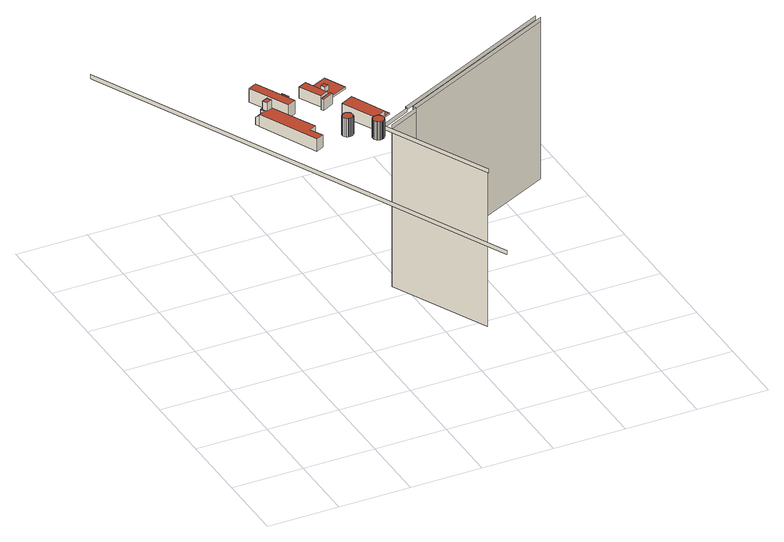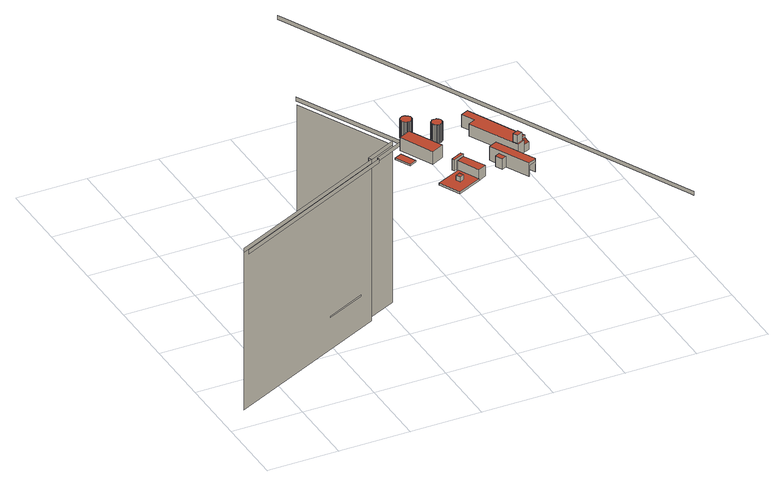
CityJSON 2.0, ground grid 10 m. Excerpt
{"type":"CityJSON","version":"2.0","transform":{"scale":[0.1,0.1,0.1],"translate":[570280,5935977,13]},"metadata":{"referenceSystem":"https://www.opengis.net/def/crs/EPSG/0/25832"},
"CityObjects":{
"building1":{"type":"Building","attributes":{"Grundfläche 2D":"3166.415687","Grundhöhe NN":"13.246"},"children":["building1-1","building1-2","building1-3","building1-4","building1-5","building1-6","building1-7","building1-8","building1-9","building1-10","building1-11"],"geometry":[{"type":"MultiSurface","lod":"3","boundaries":[[[0,1,2,3,4,5,6]],[[7,8,9,10,11,12,13]],[[10,14,15,11]],[[16,7,13,17]],[[13,12,11,15,18,19,20,21,17],[22,23,24,25]],[[26,16,17,21,27]],[[14,28,18,15]],[[28,29,19,18]],[[29,30,20,19]],[[30,27,21,20]],[[31,32,33,34]],[[32,35,36,33]],[[32,31,37,35]],[[34,38,37,31]],[[39,40,41,42]],[[38,36,35,37]],[[43,44,45,46]],[[40,39,47,48],[49,50,51,52]],[[48,47,53,54]],[[55,56,57,58]],[[54,41,40,48]],[[55,59,60,61]],[[62,43,46,63]],[[59,55,58,64]],[[65,62,63,66]],[[67,59,64,68]],[[59,67,69,60]],[[67,70,71,69]],[[72,65,66,73]],[[67,68,74,70]]],"semantics":{"surfaces":[{"type":"WallSurface"},{"type":"RoofSurface"}],"values":[0,0,0,0,1,0,0,0,0,0,0,0,1,0,0,0,0,1,0,0,0,0,0,0,0,0,0,0,0,0]}}]},
"building1-1":{"type":"BuildingInstallation","parents":["building1"],"geometry":[{"type":"MultiSurface","lod":"3","boundaries":[[[16,75,8,7]],[[26,76,75,16]],[[76,9,8,75]]],"semantics":{"surfaces":[{"type":"RoofSurface"},{"type":"WallSurface"}],"values":[0,1,1]}}]},
"building1-2":{"type":"BuildingInstallation","parents":["building1"],"geometry":[{"type":"MultiSurface","lod":"3","boundaries":[[[77,78,79,80]],[[80,79,23,22]],[[77,80,22,25]],[[78,77,25,24]],[[79,78,24,23]]],"semantics":{"surfaces":[{"type":"RoofSurface"},{"type":"WallSurface"}],"values":[0,1,1,1,1]}}]},
"building1-3":{"type":"BuildingInstallation","parents":["building1"],"geometry":[{"type":"MultiSurface","lod":"3","boundaries":[[[81,82,83,84,85]],[[86,87,82,81]],[[88,89,83,82,87,90,91,92]],[[93,85,84,83,89,94,95,96,97]],[[81,85,93,86]]],"semantics":{"surfaces":[{"type":"RoofSurface"},{"type":"WallSurface"}],"values":[0,1,1,1,1]}}]},
"building1-4":{"type":"BuildingInstallation","parents":["building1"],"geometry":[{"type":"MultiSurface","lod":"3","boundaries":[[[98,99,92,91]],[[90,100,98,91]],[[100,101,99,98]],[[101,88,92,99]]],"semantics":{"surfaces":[{"type":"RoofSurface"},{"type":"WallSurface"}],"values":[0,1,1,1]}}]},
"building1-5":{"type":"BuildingInstallation","parents":["building1"],"geometry":[{"type":"MultiSurface","lod":"3","boundaries":[[[102,103,104,105,106,107,108,109,110,111,112,113,114,115,116,117,118,119,120,121,122,123,124,125,126,127,128,129,130,131,132,133,134,135,136,137,138,139,140,141,142,143,144,145,146,147,148,149,150,151,152]],[[105,104,153,154]],[[106,105,154,155]],[[107,106,155,156]],[[108,107,156,157]],[[102,152,158,159]],[[103,102,159,160]],[[104,103,160,153]],[[109,108,157,161]],[[110,109,161,162]],[[111,110,162,163]],[[112,111,163,164]],[[113,112,164,165]],[[114,113,165,166]],[[115,114,166,167]],[[116,115,167,168]],[[117,116,168,169]],[[118,117,169,170]],[[119,118,170,171]],[[120,119,171,172]],[[121,120,172,173]],[[122,121,173,174]],[[123,122,174,175]],[[124,123,175,176]],[[125,124,176,177]],[[126,125,177,178]],[[127,126,178,179]],[[128,127,179,180]],[[129,128,180,181]],[[130,129,181,182]],[[131,130,182,183]],[[132,131,183,184]],[[133,132,184,185]],[[134,133,185,186]],[[135,134,186,187]],[[136,135,187,188]],[[137,136,188,189]],[[138,137,189,190]],[[139,138,190,191]],[[140,139,191,192]],[[141,140,192,193]],[[142,141,193,194]],[[143,142,194,195]],[[144,143,195,196]],[[145,144,196,197]],[[146,145,197,198]],[[147,146,198,199]],[[148,147,199,200]],[[149,148,200,201]],[[150,149,201,202]],[[151,150,202,203]],[[152,151,203,158]]],"semantics":{"surfaces":[{"type":"RoofSurface"},{"type":"WallSurface"}],"values":[0,1,1,1,1,1,1,1,1,1,1,1,1,1,1,1,1,1,1,1,1,1,1,1,1,1,1,1,1,1,1,1,1,1,1,1,1,1,1,1,1,1,1,1,1,1,1,1,1,1,1,1]}}]},
"building1-6":{"type":"BuildingInstallation","parents":["building1"],"geometry":[{"type":"MultiSurface","lod":"3","boundaries":[[[204,205,206,207,208]],[[209,210,205,204]],[[210,211,206,205]],[[53,47,39,42,208,207,206,211]],[[42,209,204,208]]],"semantics":{"surfaces":[{"type":"RoofSurface"},{"type":"WallSurface"}],"values":[0,1,1,1,1]}}]},
"building1-7":{"type":"BuildingInstallation","parents":["building1"],"geometry":[{"type":"MultiSurface","lod":"3","boundaries":[[[212,213,214,215,216,217,218,219,220,221,222,223,224,225,226,227,228,229,230,231,232,233,234,235,236,237,238,239,240,241,242,243,244,245,246,247,248,249,250,251,252,253,254,255,256,257,258,259,260,261,262]],[[214,213,263,264]],[[215,214,264,265]],[[216,215,265,266]],[[261,260,267,268]],[[262,261,268,269]],[[212,262,269,270]],[[213,212,270,263]],[[217,216,266,271]],[[218,217,271,272]],[[219,218,272,273]],[[220,219,273,274]],[[221,220,274,275]],[[222,221,275,276]],[[223,222,276,277]],[[224,223,277,278]],[[225,224,278,279]],[[226,225,279,280]],[[227,226,280,281]],[[228,227,281,282]],[[229,228,282,283]],[[230,229,283,284]],[[231,230,284,285]],[[232,231,285,286]],[[233,232,286,287]],[[234,233,287,288]],[[235,234,288,289]],[[236,235,289,290]],[[237,236,290,291]],[[238,237,291,292]],[[239,238,292,293]],[[240,239,293,294]],[[241,240,294,295]],[[242,241,295,296]],[[243,242,296,297]],[[244,243,297,298]],[[245,244,298,299]],[[246,245,299,300]],[[247,246,300,301]],[[248,247,301,302]],[[249,248,302,303]],[[250,249,303,304]],[[251,250,304,305]],[[252,251,305,306]],[[253,252,306,307]],[[254,253,307,308]],[[255,254,308,309]],[[256,255,309,310]],[[257,256,310,311]],[[258,257,311,312]],[[259,258,312,313]],[[260,259,313,267]]],"semantics":{"surfaces":[{"type":"RoofSurface"},{"type":"WallSurface"}],"values":[0,1,1,1,1,1,1,1,1,1,1,1,1,1,1,1,1,1,1,1,1,1,1,1,1,1,1,1,1,1,1,1,1,1,1,1,1,1,1,1,1,1,1,1,1,1,1,1,1,1,1,1]}}]},
"building1-8":{"type":"BuildingInstallation","parents":["building1"],"geometry":[{"type":"MultiSurface","lod":"3","boundaries":[[[314,315,316,317]],[[318,319,315,314]],[[319,320,316,315]],[[320,321,317,316]],[[321,318,314,317]]],"semantics":{"surfaces":[{"type":"RoofSurface"},{"type":"WallSurface"}],"values":[0,1,1,1,1]}}]},
"building1-9":{"type":"BuildingInstallation","parents":["building1"],"geometry":[{"type":"MultiSurface","lod":"3","boundaries":[[[322,323,324,325]],[[325,324,49,52]],[[322,325,52,51]],[[323,322,51,50]],[[324,323,50,49]]],"semantics":{"surfaces":[{"type":"RoofSurface"},{"type":"WallSurface"}],"values":[0,1,1,1,1]}}]},
"building1-10":{"type":"BuildingInstallation","parents":["building1"],"geometry":[{"type":"MultiSurface","lod":"3","boundaries":[[[326,327,328,329]],[[329,328,330,331]],[[326,329,331,332]],[[327,326,332,333]],[[328,327,333,330]]],"semantics":{"surfaces":[{"type":"RoofSurface"},{"type":"WallSurface"}],"values":[0,1,1,1,1]}}]},
"building1-11":{"type":"BuildingInstallation","parents":["building1"],"geometry":[{"type":"MultiSurface","lod":"3","boundaries":[[[334,335,336,337]],[[337,336,338,339]],[[335,340,338,336]],[[334,337,339,341]],[[335,334,341,340]],[[338,340,341,339]]],"semantics":{"surfaces":[{"type":"RoofSurface"},{"type":"WallSurface"},{"type":"OuterCeilingSurface"}],"values":[0,1,1,1,1,2]}}]}
},
"vertices":[
[4,592,236],[283,7,236],[286,2,236],[286,2,242],[283,7,242],[2,596,242],[2,596,236],[150,408,252],[142,403,252],[142,403,236],[141,403,236],[141,403,254],[142,403,254],[150,408,254],[180,320,236],[180,320,254],[148,413,247],[148,413,254],[191,325,254],[182,343,254],[192,348,254],[158,418,254],[153,406,254],[150,412,254],[158,416,254],[161,409,254],[148,413,236],[158,418,236],[191,325,236],[182,343,236],[192,348,236],[267,331,255],[244,378,255],[244,378,236],[267,331,236],[262,387,255],[262,387,236],[284,339,255],[284,339,236],[227,446,239],[262,462,239],[262,462,236],[227,446,236],[277,329,236],[349,179,236],[349,179,242],[277,329,242],[241,416,239],[276,432,239],[245,439,239],[251,442,239],[254,436,239],[248,433,239],[241,416,236],[276,432,236],[287,324,236],[352,188,236],[352,188,2],[287,324,2],[331,345,236],[331,345,242],[287,324,242],[321,350,236],[321,350,242],[331,345,2],[320,353,236],[320,353,242],[329,350,236],[329,350,2],[329,350,242],[563,462,236],[563,462,242],[559,468,236],[559,468,242],[563,462,2],
[139,409,247],[139,409,236],
[161,409,266],[158,416,266],[150,412,266],[153,406,266],
[182,403,256],[194,409,256],[167,465,256],[155,460,256],[155,459,256],[182,403,236],[194,409,236],[183,433,236],[167,465,236],[188,423,236],[188,423,252],[183,433,252],[155,459,236],[166,465,236],[166,465,252],[155,460,252],[155,460,236],
[194,426,252],[189,436,252],[194,426,236],[189,436,236],
[228,345,263],[228,344,263],[227,344,263],[227,343,263],[226,343,263],[226,342,263],[226,341,263],[225,341,263],[225,340,263],[225,339,263],[225,338,263],[225,337,263],[226,336,263],[226,335,263],[227,334,263],[228,333,263],[229,332,263],[230,332,263],[231,332,263],[232,332,263],[233,332,263],[234,332,263],[235,332,263],[236,332,263],[236,333,263],[237,333,263],[237,334,263],[238,334,263],[238,335,263],[239,335,263],[239,336,263],[239,337,263],[239,338,263],[239,339,263],[239,340,263],[239,341,263],[239,342,263],[238,342,263],[238,343,263],[238,344,263],[237,344,263],[236,345,263],[235,345,263],[235,346,263],[234,346,263],[233,346,263],[232,346,263],[231,346,263],[230,346,263],[230,345,263],[229,345,263],[227,344,236],[227,343,236],[226,343,236],[226,342,236],[226,341,236],[229,345,236],[228,345,236],[228,344,236],[225,341,236],[225,340,236],[225,339,236],[225,338,236],[225,337,236],[226,336,236],[226,335,236],[227,334,236],[228,333,236],[229,332,236],[230,332,236],[231,332,236],[232,332,236],[233,332,236],[234,332,236],[235,332,236],[236,332,236],[236,333,236],[237,333,236],[237,334,236],[238,334,236],[238,335,236],[239,335,236],[239,336,236],[239,337,236],[239,338,236],[239,339,236],[239,340,236],[239,341,236],[239,342,236],[238,342,236],[238,343,236],[238,344,236],[237,344,236],[236,345,236],[235,345,236],[235,346,236],[234,346,236],[233,346,236],[232,346,236],[231,346,236],[230,346,236],[230,345,236],
[215,440,252],[230,409,252],[242,415,252],[241,416,252],[227,446,252],[215,440,236],[230,409,236],[242,415,236],
[259,321,263],[258,321,263],[258,320,263],[257,320,263],[257,319,263],[257,318,263],[256,318,263],[256,317,263],[256,316,263],[256,315,263],[256,314,263],[256,313,263],[257,313,263],[257,312,263],[258,311,263],[258,310,263],[259,310,263],[260,309,263],[261,309,263],[261,308,263],[262,308,263],[263,308,263],[264,308,263],[265,308,263],[266,308,263],[267,309,263],[268,309,263],[269,310,263],[270,311,263],[270,312,263],[271,312,263],[271,313,263],[271,314,263],[271,315,263],[271,316,263],[271,317,263],[271,318,263],[271,319,263],[270,320,263],[269,321,263],[269,322,263],[268,322,263],[267,323,263],[266,323,263],[265,323,263],[264,323,263],[263,323,263],[262,323,263],[261,323,263],[260,322,263],[259,322,263],[258,321,236],[258,320,236],[257,320,236],[257,319,236],[261,323,236],[260,322,236],[259,322,236],[259,321,236],[257,318,236],[256,318,236],[256,317,236],[256,316,236],[256,315,236],[256,314,236],[256,313,236],[257,313,236],[257,312,236],[258,311,236],[258,310,236],[259,310,236],[260,309,236],[261,309,236],[261,308,236],[262,308,236],[263,308,236],[264,308,236],[265,308,236],[266,308,236],[267,309,236],[268,309,236],[269,310,236],[270,311,236],[270,312,236],[271,312,236],[271,313,236],[271,314,236],[271,315,236],[271,316,236],[271,317,236],[271,318,236],[271,319,236],[270,320,236],[269,321,236],[269,322,236],[268,322,236],[267,323,236],[266,323,236],[265,323,236],[264,323,236],[263,323,236],[262,323,236],
[244,412,252],[228,404,252],[230,400,252],[246,408,252],[244,412,236],[228,404,236],[230,400,236],[246,408,236],
[254,436,246],[251,442,246],[245,439,246],[248,433,246],
[299,355,238],[288,377,238],[278,372,238],[288,350,238],[278,372,236],[288,350,236],[299,355,236],[288,377,236],
[419,357,52],[405,387,52],[349,360,52],[363,331,52],[349,360,50],[363,331,50],[405,387,50],[419,357,50]
]}
